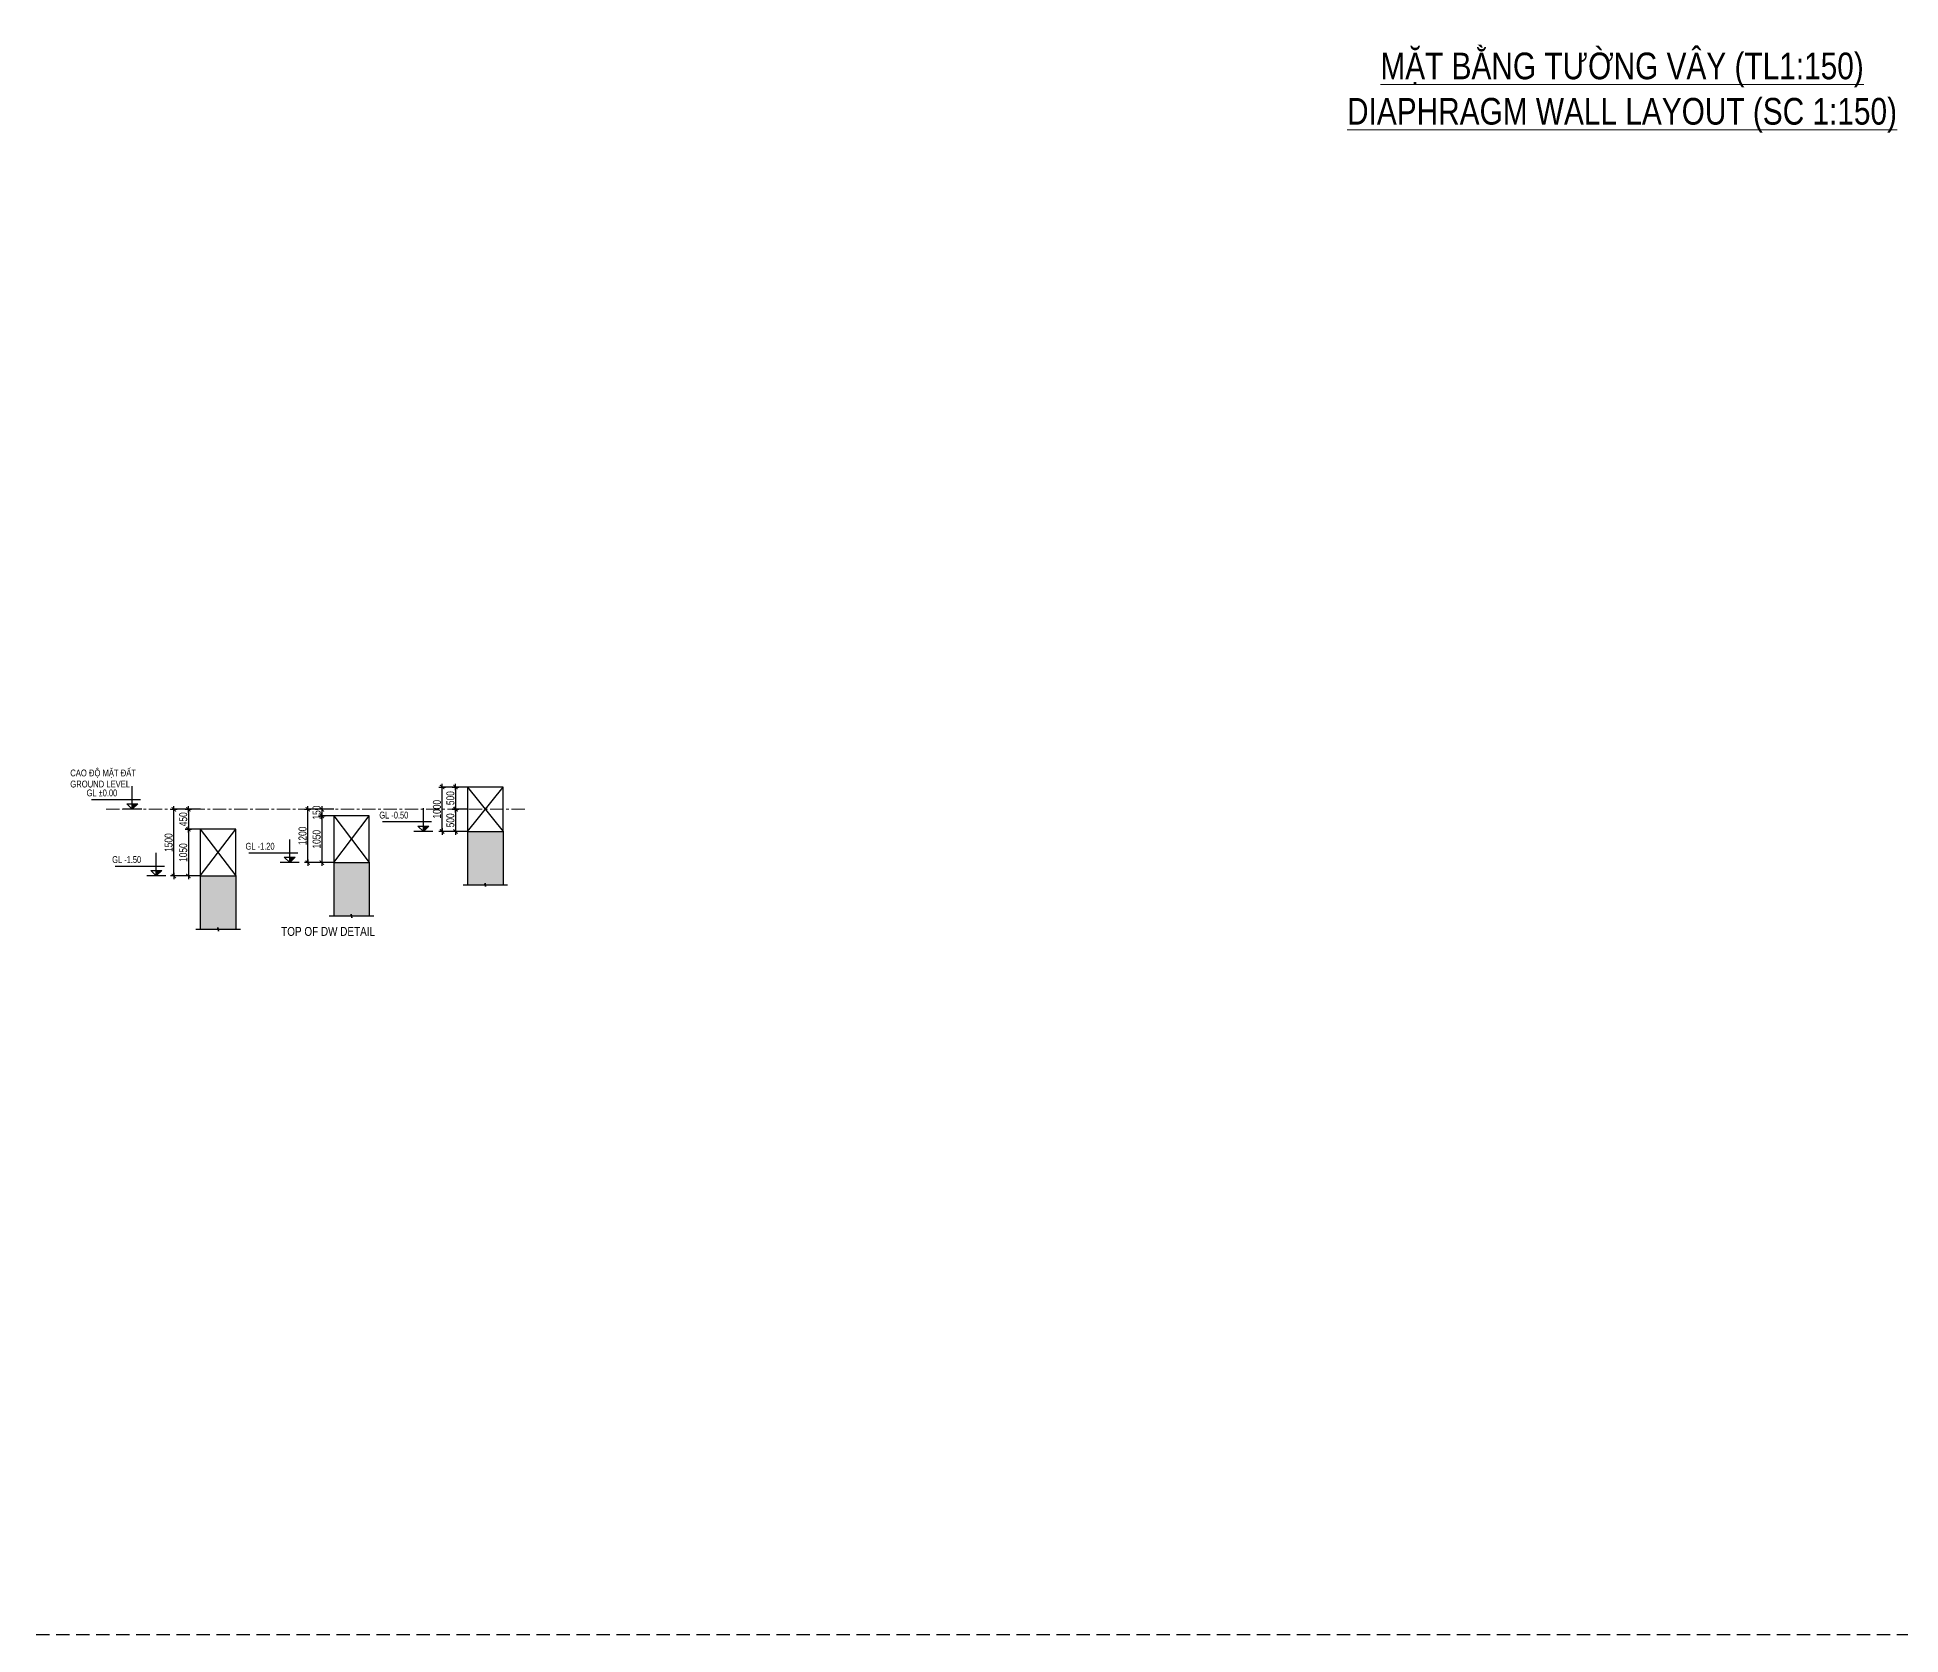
# Model space of a CAD drawing. Header units: millimetres. Extents: x 2611025 to 4139346, y -89870 to 101087.
# Drawn here: x 2644238 to 2686152, y -89870 to -53942 of the extents above; entities that cross this region are included whole.
import ezdxf
from ezdxf.enums import TextEntityAlignment as Align

# ---------------------------------------------------------------- set-up
doc = ezdxf.new("R2010")
doc.units = ezdxf.units.MM
doc.header["$LTSCALE"] = 1200
doc.header["$PDMODE"] = 35
doc.linetypes.add('CENTER', pattern=[2, 1.25, -0.25, 0.25, -0.25])
doc.linetypes.add('HIDDEN', pattern=[0.375, 0.25, -0.125])
for name, color, linetype in [('CDC.02.DIM', 1, 'Continuous'), ('CDC.06.TEXT', 2, 'Continuous'), ('CDC.10.HATCH', 251, 'Continuous')]:
    doc.layers.add(name, color=color, linetype=linetype)
for name, color, linetype, lineweight in [('ENOTE', 2, 'Continuous', 15), ('ESB_TEXT', 3, 'Continuous', 20), ('K-THUOC', 1, 'Continuous', 18), ('TCHI', 4, 'HIDDEN', 30), ('TEXTVN', 2, 'Continuous', 20)]:
    doc.layers.add(name, color=color, linetype=linetype, lineweight=lineweight)
doc.styles.add('1', font='arial.ttf', dxfattribs={"width": 0.75})
doc.styles.add('BIGTEXT', font='arial.ttf', dxfattribs={"width": 0.8})
doc.styles.add('DB_Arial', font='arial.ttf', dxfattribs={"width": 0.8})
doc.styles.add('DIMTEXT', font='romans.shx', dxfattribs={"width": 0.8})
doc.styles.add('SMTEXT', font='arial.ttf', dxfattribs={"width": 0.75})
doc.dimstyles.new('120X1', dxfattribs={"dimscale": 120, "dimtxt": 2.5, "dimasz": 0.008, "dimexe": 0, "dimexo": 0, "dimgap": 0.9, "dimtad": 1, "dimdec": 0, "dimzin": 13, "dimdsep": 46, "dimtxsty": '1', "dimblk1": 'CHEO', "dimblk2": 'CHEO', "dimsah": 1, "dimcen": 0, "dimclrd": 256, "dimclre": 256, "dimclrt": 3, "dimadec": 0, "dimazin": 0, "dimtfac": 1, "dimtdec": 0, "dimtix": 1, "dimtmove": 2, "dimatfit": 3, "dimldrblk": 'CHEO', "dimfxl": 8, "dimfxlon": 1, "dimtolj": 1, "dimtzin": 13, "dimarcsym": 0})
doc.dimstyles.new('BSV100', dxfattribs={"dimscale": 1.5, "dimtxt": 300, "dimasz": 250, "dimexe": 200, "dimexo": 0, "dimgap": 108, "dimtad": 1, "dimdec": 0, "dimdsep": 46, "dimtxsty": 'SMTEXT', "dimblk": 'ARCHTICK', "dimcen": 100, "dimdle": 250, "dimclrd": 256, "dimclre": 256, "dimclrt": 2, "dimadec": 0, "dimazin": 0, "dimtfac": 1, "dimtdec": 0, "dimtix": 1, "dimtmove": 2, "dimatfit": 3, "dimfxl": 550, "dimfxlon": 1, "dimtolj": 1, "dimtzin": 0, "dimarcsym": 0})

# ---------------------------------------------------------------- blocks, each defined once
blk = doc.blocks.new('CHEO')
at = {"layer": 'CDC.02.DIM'}
for points in [[(-121, 0), (121, 0)], [(0, 121), (0, -121)]]:
    blk.add_lwpolyline(points, dxfattribs=at)
at = {"layer": 'CDC.02.DIM', "const_width": 40}
blk.add_lwpolyline([(80, 80), (-80, -81)], dxfattribs=at)
blk = doc.blocks.new('*D33')
at = {"layer": 'CDC.02.DIM', "lineweight": -2, "transparency": 16777216}
for p, q in [((2647906, -71305), (2647637, -71305)), ((2647637, -71306), (2647637, -71755)), ((2647906, -71755), (2647637, -71755))]:
    blk.add_line(p, q, dxfattribs=at)
at = {"layer": 'Defpoints', "color": 0, "transparency": 16777216}
for p in [(2647906, -71305), (2647637, -71755), (2647906, -71755)]:
    blk.add_point(p, dxfattribs=at)
at = {"layer": 'CDC.02.DIM', "lineweight": -2, "transparency": 16777216, "xscale": 0.6, "yscale": 0.6, "zscale": 0.6}
for p, rotation in [((2647637, -71305), 90), ((2647637, -71755), 270)]:
    blk.add_blockref('CHEO', p, dxfattribs=dict(at, rotation=rotation))
at = {"layer": 'CDC.02.DIM', "color": 3, "transparency": 16777216, "insert": (2647521, -71530), "char_height": 180, "attachment_point": 5, "rotation": 90, "style": '1'}
blk.add_mtext('\\A1;450', dxfattribs=at)
blk = doc.blocks.new('*D34')
at = {"layer": 'CDC.02.DIM', "lineweight": -2, "transparency": 16777216}
for p, q in [((2647906, -71755), (2647637, -71755)), ((2647637, -71756), (2647637, -72805)), ((2647906, -72805), (2647637, -72805))]:
    blk.add_line(p, q, dxfattribs=at)
at = {"layer": 'Defpoints', "color": 0, "transparency": 16777216}
for p in [(2647906, -71755), (2647637, -72805), (2647906, -72805)]:
    blk.add_point(p, dxfattribs=at)
at = {"layer": 'CDC.02.DIM', "lineweight": -2, "transparency": 16777216, "xscale": 0.6, "yscale": 0.6, "zscale": 0.6}
for p, rotation in [((2647637, -71755), 90), ((2647637, -72805), 270)]:
    blk.add_blockref('CHEO', p, dxfattribs=dict(at, rotation=rotation))
at = {"layer": 'CDC.02.DIM', "color": 3, "transparency": 16777216, "insert": (2647521, -72280), "char_height": 180, "attachment_point": 5, "rotation": 90, "style": '1'}
blk.add_mtext('\\A1;1050', dxfattribs=at)
blk = doc.blocks.new('*D35')
at = {"layer": 'CDC.02.DIM', "lineweight": -2, "transparency": 16777216}
for p, q in [((2647906, -71305), (2647309, -71305)), ((2647309, -72805), (2647309, -71306)), ((2647906, -72805), (2647309, -72805))]:
    blk.add_line(p, q, dxfattribs=at)
at = {"layer": 'Defpoints', "color": 0, "transparency": 16777216}
for p in [(2647309, -71305), (2647906, -71305), (2647906, -72805)]:
    blk.add_point(p, dxfattribs=at)
at = {"layer": 'CDC.02.DIM', "lineweight": -2, "transparency": 16777216, "xscale": 0.6, "yscale": 0.6, "zscale": 0.6}
for p, rotation in [((2647309, -71305), 90), ((2647309, -72805), 270)]:
    blk.add_blockref('CHEO', p, dxfattribs=dict(at, rotation=rotation))
at = {"layer": 'CDC.02.DIM', "color": 3, "transparency": 16777216, "insert": (2647193, -72055), "char_height": 180, "attachment_point": 5, "rotation": 90, "style": '1'}
blk.add_mtext('\\A1;1500', dxfattribs=at)
blk = doc.blocks.new('*D36')
at = {"layer": 'CDC.02.DIM', "lineweight": -2, "transparency": 16777216}
for p, q in [((2650638, -71305), (2650638, -71304)), ((2650907, -71305), (2650638, -71305)), ((2650638, -71305), (2650638, -71455)), ((2650907, -71455), (2650638, -71455)), ((2650638, -71456), (2650638, -71457))]:
    blk.add_line(p, q, dxfattribs=at)
at = {"layer": 'Defpoints', "color": 0, "transparency": 16777216}
for p in [(2650638, -71455), (2650907, -71305), (2650907, -71455)]:
    blk.add_point(p, dxfattribs=at)
at = {"layer": 'CDC.02.DIM', "lineweight": -2, "transparency": 16777216, "xscale": 0.6, "yscale": 0.6, "zscale": 0.6}
for p, rotation in [((2650638, -71305), 270), ((2650638, -71455), 90)]:
    blk.add_blockref('CHEO', p, dxfattribs=dict(at, rotation=rotation))
at = {"layer": 'CDC.02.DIM', "color": 3, "transparency": 16777216, "insert": (2650522, -71380), "char_height": 180, "attachment_point": 5, "rotation": 90, "style": '1'}
blk.add_mtext('\\A1;150', dxfattribs=at)
blk = doc.blocks.new('*D37')
at = {"layer": 'CDC.02.DIM', "lineweight": -2, "transparency": 16777216}
for p, q in [((2650907, -71455), (2650638, -71455)), ((2650638, -71456), (2650638, -72505)), ((2650907, -72505), (2650638, -72505))]:
    blk.add_line(p, q, dxfattribs=at)
at = {"layer": 'Defpoints', "color": 0, "transparency": 16777216}
for p in [(2650907, -71455), (2650638, -72505), (2650907, -72505)]:
    blk.add_point(p, dxfattribs=at)
at = {"layer": 'CDC.02.DIM', "lineweight": -2, "transparency": 16777216, "xscale": 0.6, "yscale": 0.6, "zscale": 0.6}
for p, rotation in [((2650638, -71455), 90), ((2650638, -72505), 270)]:
    blk.add_blockref('CHEO', p, dxfattribs=dict(at, rotation=rotation))
at = {"layer": 'CDC.02.DIM', "color": 3, "transparency": 16777216, "insert": (2650522, -71980), "char_height": 180, "attachment_point": 5, "rotation": 90, "style": '1'}
blk.add_mtext('\\A1;1050', dxfattribs=at)
blk = doc.blocks.new('*D38')
at = {"layer": 'CDC.02.DIM', "lineweight": -2, "transparency": 16777216}
for p, q in [((2650907, -71305), (2650321, -71305)), ((2650321, -72505), (2650321, -71306)), ((2650907, -72505), (2650321, -72505))]:
    blk.add_line(p, q, dxfattribs=at)
at = {"layer": 'Defpoints', "color": 0, "transparency": 16777216}
for p in [(2650321, -71305), (2650907, -71305), (2650907, -72505)]:
    blk.add_point(p, dxfattribs=at)
at = {"layer": 'CDC.02.DIM', "lineweight": -2, "transparency": 16777216, "xscale": 0.6, "yscale": 0.6, "zscale": 0.6}
for p, rotation in [((2650321, -71305), 90), ((2650321, -72505), 270)]:
    blk.add_blockref('CHEO', p, dxfattribs=dict(at, rotation=rotation))
at = {"layer": 'CDC.02.DIM', "color": 3, "transparency": 16777216, "insert": (2650205, -71905), "char_height": 180, "attachment_point": 5, "rotation": 90, "style": '1'}
blk.add_mtext('\\A1;1200', dxfattribs=at)
blk = doc.blocks.new('*D39')
at = {"layer": 'CDC.02.DIM', "lineweight": -2, "transparency": 16777216}
for p, q in [((2653914, -70805), (2653646, -70805)), ((2653646, -70806), (2653646, -71305)), ((2653914, -71305), (2653646, -71305))]:
    blk.add_line(p, q, dxfattribs=at)
at = {"layer": 'Defpoints', "color": 0, "transparency": 16777216}
for p in [(2653914, -70805), (2653646, -71305), (2653914, -71305)]:
    blk.add_point(p, dxfattribs=at)
at = {"layer": 'CDC.02.DIM', "lineweight": -2, "transparency": 16777216, "xscale": 0.6, "yscale": 0.6, "zscale": 0.6}
for p, rotation in [((2653646, -70805), 90), ((2653646, -71305), 270)]:
    blk.add_blockref('CHEO', p, dxfattribs=dict(at, rotation=rotation))
at = {"layer": 'CDC.02.DIM', "color": 3, "transparency": 16777216, "insert": (2653530, -71055), "char_height": 180, "attachment_point": 5, "rotation": 90, "style": '1'}
blk.add_mtext('\\A1;500', dxfattribs=at)
blk = doc.blocks.new('*D40')
at = {"layer": 'CDC.02.DIM', "lineweight": -2, "transparency": 16777216}
for p, q in [((2653914, -71305), (2653646, -71305)), ((2653646, -71306), (2653646, -71805)), ((2653914, -71805), (2653646, -71805))]:
    blk.add_line(p, q, dxfattribs=at)
at = {"layer": 'Defpoints', "color": 0, "transparency": 16777216}
for p in [(2653914, -71305), (2653646, -71805), (2653914, -71805)]:
    blk.add_point(p, dxfattribs=at)
at = {"layer": 'CDC.02.DIM', "lineweight": -2, "transparency": 16777216, "xscale": 0.6, "yscale": 0.6, "zscale": 0.6}
for p, rotation in [((2653646, -71305), 90), ((2653646, -71805), 270)]:
    blk.add_blockref('CHEO', p, dxfattribs=dict(at, rotation=rotation))
at = {"layer": 'CDC.02.DIM', "color": 3, "transparency": 16777216, "insert": (2653530, -71555), "char_height": 180, "attachment_point": 5, "rotation": 90, "style": '1'}
blk.add_mtext('\\A1;500', dxfattribs=at)
blk = doc.blocks.new('*D41')
at = {"layer": 'CDC.02.DIM', "lineweight": -2, "transparency": 16777216}
for p, q in [((2653914, -70805), (2653344, -70805)), ((2653344, -71805), (2653344, -70806)), ((2653914, -71805), (2653344, -71805))]:
    blk.add_line(p, q, dxfattribs=at)
at = {"layer": 'Defpoints', "color": 0, "transparency": 16777216}
for p in [(2653344, -70805), (2653914, -70805), (2653914, -71805)]:
    blk.add_point(p, dxfattribs=at)
at = {"layer": 'CDC.02.DIM', "lineweight": -2, "transparency": 16777216, "xscale": 0.6, "yscale": 0.6, "zscale": 0.6}
for p, rotation in [((2653344, -70805), 90), ((2653344, -71805), 270)]:
    blk.add_blockref('CHEO', p, dxfattribs=dict(at, rotation=rotation))
at = {"layer": 'CDC.02.DIM', "color": 3, "transparency": 16777216, "insert": (2653228, -71305), "char_height": 180, "attachment_point": 5, "rotation": 90, "style": '1'}
blk.add_mtext('\\A1;1000', dxfattribs=at)
blk = doc.blocks.new('tag_cd')
at = {"layer": 'CDC.10.HATCH'}
blk.add_hatch(color=256, dxfattribs=at).paths.add_polyline_path([(180, 240), (420, 0), (420, 240)])
at = {"layer": 'CDC.02.DIM'}
for points in [[(420, 240), (420, 0), (660, 240), (180, 240), (420, 0), (420, 1020)], [(0, 0), (840, 0)], [(60, 420), (2220, 420)]]:
    blk.add_lwpolyline(points, dxfattribs=at)
at = {"layer": 'CDC.06.TEXT', "ltscale": 0.5, "style": 'SMTEXT', "width": 0.75}
blk.add_attdef('CD', text='', height=300, dxfattribs=at).set_placement((2220, 570), align=Align.RIGHT)
blk = doc.blocks.new('_ArchTick')
at = {"color": 0, "linetype": 'ByBlock', "const_width": 0.15}
blk.add_lwpolyline([(-0.5, -0.5), (0.5, 0.5)], dxfattribs=at)
blk = doc.blocks.new('*D61')
at = {"layer": 'Defpoints', "color": 0, "transparency": 16777216}
for p in [(2663715, -43353), (2669715, -43353), (2663715, -53020)]:
    blk.add_point(p, dxfattribs=at)
at = {"layer": 'K-THUOC', "lineweight": -2, "transparency": 16777216}
for p, q in [((2663715, -52195), (2663715, -53320)), ((2669715, -52195), (2669715, -53320)), ((2663715, -53020), (2663340, -53020)), ((2669715, -53020), (2663715, -53020)), ((2669715, -53020), (2670090, -53020))]:
    blk.add_line(p, q, dxfattribs=at)
at = {"layer": 'K-THUOC', "lineweight": -2, "transparency": 16777216, "xscale": 375, "yscale": 375, "zscale": 375}
blk.add_blockref('_ArchTick', (2663715, -53020), dxfattribs=at)
at = {"layer": 'K-THUOC', "lineweight": -2, "transparency": 16777216, "xscale": 375, "yscale": 375, "zscale": 375, "rotation": 180}
blk.add_blockref('_ArchTick', (2669715, -53020), dxfattribs=at)
at = {"layer": 'K-THUOC', "color": 2, "transparency": 16777216, "char_height": 300, "attachment_point": 5, "style": 'DIMTEXT'}
for s, insert in [('\\A1;X2&X3 (SAME WITH X8&Y1a AREA)', (2666715, -52629)), ('\\A1;TYPE 2 SC=20 KN/m', (2666715, -53410))]:
    blk.add_mtext(s, dxfattribs=dict(at, insert=insert))

msp = doc.modelspace()

# ---------------------------------------------------------------- hatches: boundary and pattern name
at = {"layer": 'CDC.10.HATCH'}
h = msp.add_hatch(dxfattribs=at)
h.set_pattern_fill('AR-CONC', color=256)
h.paths.add_polyline_path([(2647905.6, -74005.4), (2648295.6, -74005.4), (2648300.6, -73965.4), (2648305.6, -74005.4), (2648705.6, -74005.4), (2648705.6, -72805.4), (2647905.6, -72805.4)])
h.paths.add_polyline_path([(2650906.5, -73705.4), (2651296.5, -73705.4), (2651301.5, -73665.4), (2651306.5, -73705.4), (2651706.5, -73705.4), (2651706.5, -72505.4), (2650906.5, -72505.4)])
h.paths.add_polyline_path([(2653914.4, -73005.4), (2654304.4, -73005.4), (2654309.4, -72965.4), (2654314.4, -73005.4), (2654714.4, -73005.4), (2654714.4, -71805.4), (2653914.4, -71805.4)])

# ---------------------------------------------------------------- linework, layer by layer
for p, q in [((2653914.4, -70805.4), (2654714.4, -71805.4)), ((2653914.4, -71805.4), (2654714.4, -70805.4)), ((2650906.5, -71455.4), (2651706.5, -72505.4)), ((2650906.5, -72505.4), (2651706.5, -71455.4)), ((2647905.6, -71755.4), (2648705.6, -72805.4)), ((2647905.6, -72805.4), (2648705.6, -71755.4)), ((2653914.4, -71805.4), (2653914.4, -73005.4)), ((2654714.4, -71805.4), (2654714.4, -73005.4)), ((2650906.5, -72505.4), (2650906.5, -73705.4)), ((2651706.5, -72505.4), (2651706.5, -73705.4)), ((2647905.6, -72805.4), (2647905.6, -74005.4)), ((2648705.6, -72805.4), (2648705.6, -74005.4))]:
    msp.add_line(p, q)
at = {"color": 5, "linetype": 'CENTER', "lineweight": 9, "ltscale": 0.2, "true_color": 0x0100ff}
msp.add_line((2645785.6, -71305.4), (2655202.6, -71305.4), dxfattribs=at)
for points in [[(2653914.4, -71805.4), (2654714.4, -71805.4), (2654714.4, -70805.4), (2653914.4, -70805.4)], [(2650906.5, -72505.4), (2651706.5, -72505.4), (2651706.5, -71455.4), (2650906.5, -71455.4)], [(2647905.6, -72805.4), (2648705.6, -72805.4), (2648705.6, -71755.4), (2647905.6, -71755.4)]]:
    msp.add_lwpolyline(points, close=True)
for points in [[(2653814.4, -73005.4), (2654304.4, -73005.4), (2654309.4, -72965.4), (2654319.4, -73045.4), (2654324.4, -73005.4), (2654814.4, -73005.4)], [(2650806.5, -73705.4), (2651296.5, -73705.4), (2651301.5, -73665.4), (2651311.5, -73745.4), (2651316.5, -73705.4), (2651806.5, -73705.4)], [(2647805.6, -74005.4), (2648295.6, -74005.4), (2648300.6, -73965.4), (2648310.6, -74045.4), (2648315.6, -74005.4), (2648805.6, -74005.4)]]:
    msp.add_lwpolyline(points)
at = {"layer": 'TCHI'}
msp.add_lwpolyline([(2611025.3, 17806.3), (2748466.1, 17806.3), (2748466.1, -89870.5), (2611025.3, -89870.5)], close=True, dxfattribs=at)

# ---------------------------------------------------------------- block references
at = {"layer": 'ENOTE'}
ref = msp.add_blockref('tag_cd', (2646591, -71305.4), dxfattribs=dict(at, xscale=-0.5120000000000001, yscale=0.5120000000000001, zscale=0.5120000000000001))
ref.add_attrib('CD', 'GL %%P0.00', dxfattribs={"layer": 'CDC.06.TEXT', "ltscale": 0.5, "height": 153.6, "style": 'SMTEXT', "width": 0.75}).set_placement((2646035.8, -71013.5), align=Align.RIGHT)
ref = msp.add_blockref('tag_cd', (2653138.3, -71805.4), dxfattribs=dict(at, xscale=-0.5120000000000001, yscale=0.5120000000000001, zscale=0.5120000000000001))
ref.add_attrib('CD', 'GL -0.50', dxfattribs={"layer": 'CDC.06.TEXT', "ltscale": 0.5, "height": 153.6, "style": 'SMTEXT', "width": 0.75}).set_placement((2652583.2, -71513.5), align=Align.RIGHT)
ref = msp.add_blockref('tag_cd', (2650130.4, -72505.4), dxfattribs=dict(at, xscale=-0.5120000000000001, yscale=0.5120000000000001, zscale=0.5120000000000001))
ref.add_attrib('CD', 'GL -1.20', dxfattribs={"layer": 'CDC.06.TEXT', "ltscale": 0.5, "height": 153.6, "style": 'SMTEXT', "width": 0.75}).set_placement((2649575.2, -72213.5), align=Align.RIGHT)
ref = msp.add_blockref('tag_cd', (2647129.5, -72805.4), dxfattribs=dict(at, xscale=-0.5120000000000001, yscale=0.5120000000000001, zscale=0.5120000000000001))
ref.add_attrib('CD', 'GL -1.50', dxfattribs={"layer": 'CDC.06.TEXT', "ltscale": 0.5, "height": 153.6, "style": 'SMTEXT', "width": 0.75}).set_placement((2646574.3, -72513.5), align=Align.RIGHT)

# ---------------------------------------------------------------- texts
at = {"layer": 'ESB_TEXT', "style": 'BIGTEXT', "width": 0.8}
for s, p in [('%%UMẶT BẰNG TƯỜNG VÂY (TL1:150)', (2679884.6, -54886.9)), ('%%UDIAPHRAGM WALL LAYOUT (SC 1:150)', (2679883.6, -55906.9))]:
    msp.add_text(s, height=600, dxfattribs=at).set_placement(p, align=Align.CENTER)
at = {"layer": 'TEXTVN', "style": 'DB_Arial', "width": 0.8}
for s, height, p in [('CAO ĐỘ MẶT ĐẤT', 153.6, (2644980.6, -70564.9)), ('GROUND LEVEL', 153.6, (2644980.6, -70814.9)), ('TOP OF DW DETAIL', 200, (2649724.3, -74152.3))]:
    msp.add_text(s, height=height, dxfattribs=at).set_placement(p)

# ---------------------------------------------------------------- dimensions: what is measured, and where the dimension line sits
at = {"layer": 'CDC.02.DIM'}
for base, p1, p2, picture, middle in [((2653343.9, -70805.4), (2653914.4, -71805.4), (2653914.4, -70805.4), '*D41', (2653228, -71305.4)), ((2653645.6, -71305.4), (2653914.4, -70805.4), (2653914.4, -71305.4), '*D39', (2653529.7, -71055.4)), ((2647309.2, -71305.4), (2647905.6, -72805.4), (2647905.6, -71305.4), '*D35', (2647193.3, -72055.4)), ((2647636.8, -71755.4), (2647905.6, -71305.4), (2647905.6, -71755.4), '*D33', (2647520.9, -71530.4)), ((2650320.5, -71305.4), (2650906.5, -72505.4), (2650906.5, -71305.4), '*D38', (2650204.6, -71905.4)), ((2650637.7, -71455.4), (2650906.5, -71305.4), (2650906.5, -71455.4), '*D36', (2650521.8, -71380.4)), ((2653645.6, -71805.4), (2653914.4, -71305.4), (2653914.4, -71805.4), '*D40', (2653529.7, -71555.4)), ((2650637.7, -72505.4), (2650906.5, -71455.4), (2650906.5, -72505.4), '*D37', (2650521.8, -71980.4)), ((2647636.8, -72805.4), (2647905.6, -71755.4), (2647905.6, -72805.4), '*D34', (2647520.9, -72280.4))]:
    dim = msp.add_linear_dim(base=base, p1=p1, p2=p2, angle=90, dimstyle='120X1', override={"dimtxt": 1.5, "dimasz": 0.005, "dimgap": 0.2}, dxfattribs=at)
    dim.commit()
    dim.dimension.update_dxf_attribs({"geometry": picture, "text_midpoint": middle})
at = {"layer": 'K-THUOC'}
dim = msp.add_linear_dim(base=(2663714.7, -53019.5), p1=(2669714.7, -43352.9), p2=(2663714.7, -43352.9), text='X2&X3 (SAME WITH X8&Y1a AREA)\\XTYPE 2 SC=20 KN/m', dimstyle='BSV100', override={"dimtxt": 200, "dimtxsty": 'DIMTEXT'}, dxfattribs=at)
dim.commit()
dim.dimension.update_dxf_attribs({"geometry": '*D61', "text_midpoint": (2666714.7, -53019.5)})

doc.saveas('drawing.dxf')
